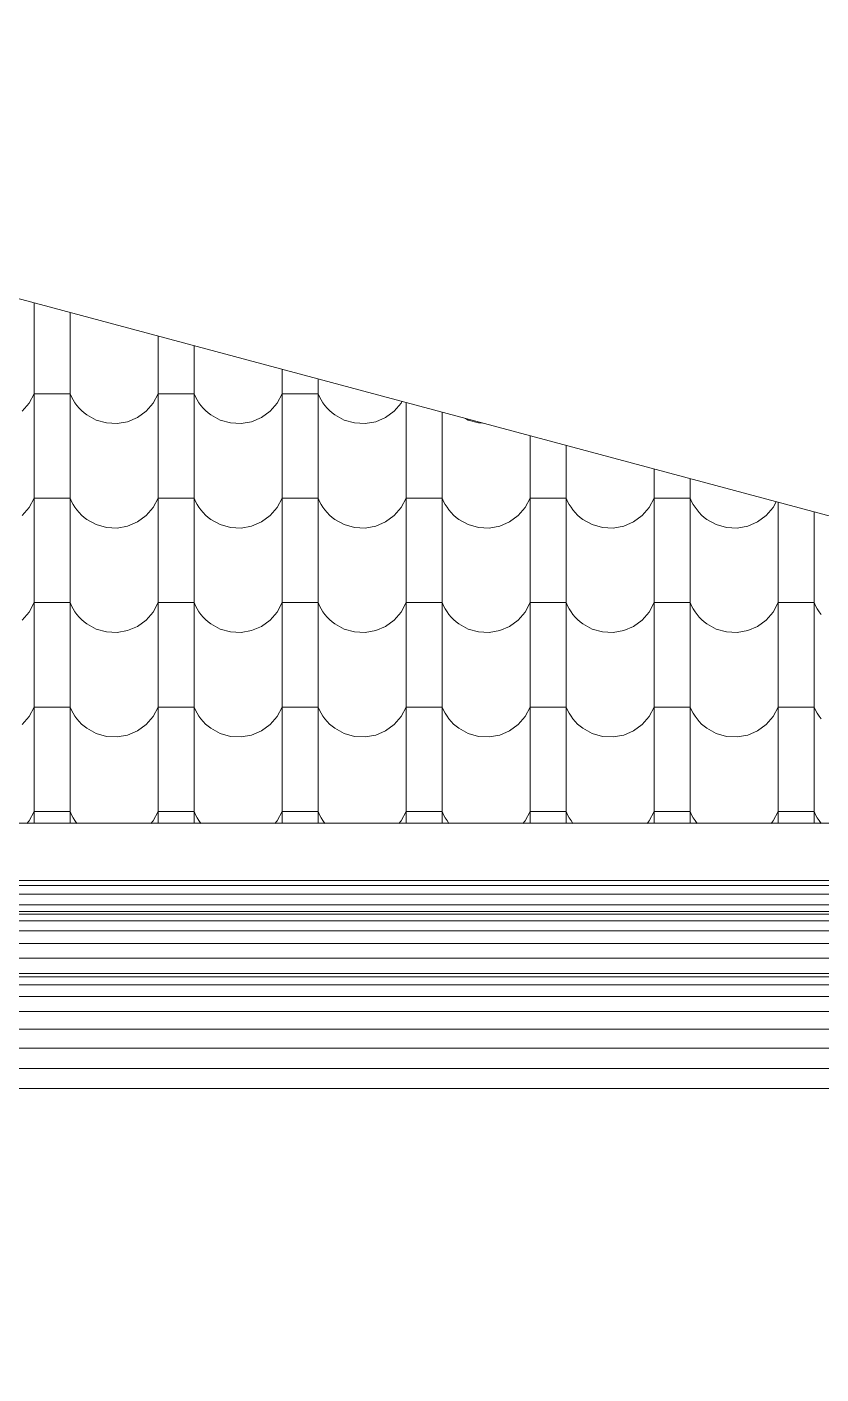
# Model space of a CAD drawing. Header units: millimetres. Extents: x 3554773 to 3850347, y -1853213 to -1653133.
# Drawn here: x 3624697 to 3628970, y -1696545 to -1689296 of the extents above; entities that cross this region are included whole.
import ezdxf

# ---------------------------------------------------------------- set-up
doc = ezdxf.new("R2010")
doc.units = ezdxf.units.MM
doc.header["$MEASUREMENT"] = 0
doc.set_wipeout_variables(frame=1)
doc.linetypes.add('Wipeout_Contour', pattern=[1000, 0, -1000])
doc.layers.add('Shell - Roof', color=7, linetype='Continuous')
doc.layers.add('Structural - Bearing', color=7, linetype='Continuous')
for name, color, linetype, lineweight, true_color in [('Shell - Roof_Pen_No__72', 7, 'Continuous', 20, 0xbf8080), ('Shell - Roof_Pen_No__92', 7, 'Continuous', 13, 0xbf8080), ('Structural - Bearing_Pen_No__87', 7, 'Continuous', 20, 0x6a6a6a)]:
    doc.layers.add(name, color=color, linetype=linetype, lineweight=lineweight, true_color=true_color)

# ---------------------------------------------------------------- blocks, each defined once
blk = doc.blocks.new('*X21', base_point=(2062354.7, -947561.6))
at = {"layer": 'Shell - Roof_Pen_No__72', "linetype": 'Continuous'}
for p, q in [((3684115.7, -1724922.5), (3684115.7, -1724988.6)), ((3684163.7, -1724935.3), (3684163.7, -1724988.6)), ((3684280.7, -1724966.7), (3684280.7, -1724988.6)), ((3684328.7, -1724979.5), (3684328.7, -1724988.6)), ((3684115.7, -1724989.1), (3684115.7, -1725127.6)), ((3684163.7, -1724989.1), (3684163.7, -1725127.6)), ((3684280.7, -1724989.1), (3684280.7, -1725127.6)), ((3684328.7, -1724989.1), (3684328.7, -1725127.6)), ((3684445.7, -1725010.9), (3684445.7, -1725127.6)), ((3684493.7, -1725023.7), (3684493.7, -1725127.6)), ((3684099.7, -1725066.4), (3684109, -1725055.7)), ((3684109, -1725055.7), (3684115.7, -1725043.2)), ((3684139.7, -1725043.2), (3684115.7, -1725043.2)), ((3684163.7, -1725043.2), (3684139.7, -1725043.2)), ((3684163.7, -1725043.2), (3684165.5, -1725047.4)), ((3684165.5, -1725047.4), (3684167.7, -1725051.4)), ((3684167.7, -1725051.4), (3684170.1, -1725055.3)), ((3684170.1, -1725055.3), (3684172.7, -1725058.9)), ((3684264.7, -1725066.4), (3684274, -1725055.7)), ((3684274, -1725055.7), (3684280.7, -1725043.2)), ((3684304.7, -1725043.2), (3684280.7, -1725043.2)), ((3684328.7, -1725043.2), (3684304.7, -1725043.2)), ((3684328.7, -1725043.2), (3684330.5, -1725047.4)), ((3684330.5, -1725047.4), (3684332.7, -1725051.4)), ((3684332.7, -1725051.4), (3684335.1, -1725055.3)), ((3684335.1, -1725055.3), (3684337.7, -1725058.9)), ((3684429.7, -1725066.4), (3684439, -1725055.7)), ((3684439, -1725055.7), (3684445.7, -1725043.2)), ((3684469.7, -1725043.2), (3684445.7, -1725043.2)), ((3684493.7, -1725043.2), (3684469.7, -1725043.2)), ((3684493.7, -1725043.2), (3684495.5, -1725047.4)), ((3684495.5, -1725047.4), (3684497.7, -1725051.4)), ((3684497.7, -1725051.4), (3684500.1, -1725055.3)), ((3684500.1, -1725055.3), (3684502.7, -1725058.9)), ((3684594.7, -1725066.4), (3684604, -1725055.7)), ((3684604, -1725055.7), (3684605.1, -1725053.6)), ((3684610.7, -1725055.1), (3684610.7, -1725127.6)), ((3684172.7, -1725058.9), (3684175.7, -1725062.4)), ((3684175.7, -1725062.4), (3684178.9, -1725065.7)), ((3684178.9, -1725065.7), (3684182.3, -1725068.7)), ((3684182.3, -1725068.7), (3684185.9, -1725071.4)), ((3684185.9, -1725071.4), (3684198.3, -1725078.3)), ((3684240.2, -1725080.4), (3684253.2, -1725074.8)), ((3684253.2, -1725074.8), (3684264.7, -1725066.4)), ((3684337.7, -1725058.9), (3684340.7, -1725062.4)), ((3684340.7, -1725062.4), (3684343.9, -1725065.7)), ((3684343.9, -1725065.7), (3684347.3, -1725068.7)), ((3684347.3, -1725068.7), (3684350.9, -1725071.4)), ((3684350.9, -1725071.4), (3684363.3, -1725078.3)), ((3684405.2, -1725080.4), (3684418.2, -1725074.8)), ((3684418.2, -1725074.8), (3684429.7, -1725066.4)), ((3684502.7, -1725058.9), (3684505.7, -1725062.4)), ((3684505.7, -1725062.4), (3684508.9, -1725065.7)), ((3684508.9, -1725065.7), (3684512.3, -1725068.7)), ((3684512.3, -1725068.7), (3684515.9, -1725071.4)), ((3684515.9, -1725071.4), (3684528.3, -1725078.3)), ((3684570.2, -1725080.4), (3684583.2, -1725074.8)), ((3684583.2, -1725074.8), (3684594.7, -1725066.4)), ((3684658.7, -1725068), (3684658.7, -1725127.6)), ((3684198.3, -1725078.3), (3684212, -1725082.1)), ((3684212, -1725082.1), (3684226.2, -1725082.9)), ((3684226.2, -1725082.9), (3684240.2, -1725080.4)), ((3684363.3, -1725078.3), (3684377, -1725082.1)), ((3684377, -1725082.1), (3684391.2, -1725082.9)), ((3684391.2, -1725082.9), (3684405.2, -1725080.4)), ((3684528.3, -1725078.3), (3684542, -1725082.1)), ((3684542, -1725082.1), (3684556.2, -1725082.9)), ((3684556.2, -1725082.9), (3684570.2, -1725080.4)), ((3684689.6, -1725076.2), (3684693.3, -1725078.3)), ((3684693.3, -1725078.3), (3684707, -1725082.1)), ((3684707, -1725082.1), (3684712.7, -1725082.4)), ((3684775.7, -1725099.3), (3684775.7, -1725127.6)), ((3684115.7, -1725128.1), (3684115.7, -1725266.6)), ((3684163.7, -1725128.1), (3684163.7, -1725266.6)), ((3684280.7, -1725128.1), (3684280.7, -1725266.6)), ((3684328.7, -1725128.1), (3684328.7, -1725266.6)), ((3684445.7, -1725128.1), (3684445.7, -1725266.6)), ((3684493.7, -1725128.1), (3684493.7, -1725266.6)), ((3684610.7, -1725128.1), (3684610.7, -1725266.6)), ((3684658.7, -1725128.1), (3684658.7, -1725266.6)), ((3684775.7, -1725128.1), (3684775.7, -1725266.6)), ((3684823.7, -1725112.2), (3684823.7, -1725127.6)), ((3684823.7, -1725128.1), (3684823.7, -1725266.6)), ((3684940.7, -1725143.5), (3684940.7, -1725266.6)), ((3684988.7, -1725156.4), (3684988.7, -1725266.6)), ((3684109, -1725194.7), (3684115.7, -1725182.2)), ((3684139.7, -1725182.2), (3684115.7, -1725182.2)), ((3684163.7, -1725182.2), (3684139.7, -1725182.2)), ((3684163.7, -1725182.2), (3684165.5, -1725186.4)), ((3684274, -1725194.7), (3684280.7, -1725182.2)), ((3684304.7, -1725182.2), (3684280.7, -1725182.2)), ((3684328.7, -1725182.2), (3684304.7, -1725182.2)), ((3684328.7, -1725182.2), (3684330.5, -1725186.4)), ((3684439, -1725194.7), (3684445.7, -1725182.2)), ((3684469.7, -1725182.2), (3684445.7, -1725182.2)), ((3684493.7, -1725182.2), (3684469.7, -1725182.2)), ((3684493.7, -1725182.2), (3684495.5, -1725186.4)), ((3684604, -1725194.7), (3684610.7, -1725182.2)), ((3684634.7, -1725182.2), (3684610.7, -1725182.2)), ((3684658.7, -1725182.2), (3684634.7, -1725182.2)), ((3684658.7, -1725182.2), (3684660.5, -1725186.4)), ((3684769, -1725194.7), (3684775.7, -1725182.2)), ((3684799.7, -1725182.2), (3684775.7, -1725182.2)), ((3684823.7, -1725182.2), (3684799.7, -1725182.2)), ((3684823.7, -1725182.2), (3684825.5, -1725186.4)), ((3684934, -1725194.7), (3684940.7, -1725182.2)), ((3684964.7, -1725182.2), (3684940.7, -1725182.2)), ((3684988.7, -1725182.2), (3684964.7, -1725182.2)), ((3684988.7, -1725182.2), (3684990.5, -1725186.4)), ((3684099.7, -1725205.4), (3684109, -1725194.7)), ((3684165.5, -1725186.4), (3684167.7, -1725190.4)), ((3684167.7, -1725190.4), (3684170.1, -1725194.3)), ((3684170.1, -1725194.3), (3684172.7, -1725197.9)), ((3684172.7, -1725197.9), (3684175.7, -1725201.4)), ((3684264.7, -1725205.4), (3684274, -1725194.7)), ((3684330.5, -1725186.4), (3684332.7, -1725190.4)), ((3684332.7, -1725190.4), (3684335.1, -1725194.3)), ((3684335.1, -1725194.3), (3684337.7, -1725197.9)), ((3684337.7, -1725197.9), (3684340.7, -1725201.4)), ((3684429.7, -1725205.4), (3684439, -1725194.7)), ((3684495.5, -1725186.4), (3684497.7, -1725190.4)), ((3684497.7, -1725190.4), (3684500.1, -1725194.3)), ((3684500.1, -1725194.3), (3684502.7, -1725197.9)), ((3684502.7, -1725197.9), (3684505.7, -1725201.4)), ((3684594.7, -1725205.4), (3684604, -1725194.7)), ((3684660.5, -1725186.4), (3684662.7, -1725190.4)), ((3684662.7, -1725190.4), (3684665.1, -1725194.3)), ((3684665.1, -1725194.3), (3684667.7, -1725197.9)), ((3684667.7, -1725197.9), (3684670.7, -1725201.4)), ((3684759.7, -1725205.4), (3684769, -1725194.7)), ((3684825.5, -1725186.4), (3684827.7, -1725190.4)), ((3684827.7, -1725190.4), (3684830.1, -1725194.3)), ((3684830.1, -1725194.3), (3684832.7, -1725197.9)), ((3684832.7, -1725197.9), (3684835.7, -1725201.4)), ((3684924.7, -1725205.4), (3684934, -1725194.7)), ((3684990.5, -1725186.4), (3684992.7, -1725190.4)), ((3684992.7, -1725190.4), (3684995.1, -1725194.3)), ((3684995.1, -1725194.3), (3684997.7, -1725197.9)), ((3684997.7, -1725197.9), (3685000.7, -1725201.4)), ((3685089.7, -1725205.4), (3685099, -1725194.7)), ((3685099, -1725194.7), (3685103.1, -1725187)), ((3685105.7, -1725187.7), (3685105.7, -1725266.6)), ((3685153.7, -1725200.6), (3685153.7, -1725266.6)), ((3684175.7, -1725201.4), (3684178.9, -1725204.7)), ((3684178.9, -1725204.7), (3684182.3, -1725207.7)), ((3684182.3, -1725207.7), (3684185.9, -1725210.4)), ((3684185.9, -1725210.4), (3684198.3, -1725217.3)), ((3684198.3, -1725217.3), (3684212, -1725221.1)), ((3684240.2, -1725219.4), (3684253.2, -1725213.8)), ((3684253.2, -1725213.8), (3684264.7, -1725205.4)), ((3684340.7, -1725201.4), (3684343.9, -1725204.7)), ((3684343.9, -1725204.7), (3684347.3, -1725207.7)), ((3684347.3, -1725207.7), (3684350.9, -1725210.4)), ((3684350.9, -1725210.4), (3684363.3, -1725217.3)), ((3684363.3, -1725217.3), (3684377, -1725221.1)), ((3684405.2, -1725219.4), (3684418.2, -1725213.8)), ((3684418.2, -1725213.8), (3684429.7, -1725205.4)), ((3684505.7, -1725201.4), (3684508.9, -1725204.7)), ((3684508.9, -1725204.7), (3684512.3, -1725207.7)), ((3684512.3, -1725207.7), (3684515.9, -1725210.4)), ((3684515.9, -1725210.4), (3684528.3, -1725217.3)), ((3684528.3, -1725217.3), (3684542, -1725221.1)), ((3684570.2, -1725219.4), (3684583.2, -1725213.8)), ((3684583.2, -1725213.8), (3684594.7, -1725205.4)), ((3684670.7, -1725201.4), (3684673.9, -1725204.7)), ((3684673.9, -1725204.7), (3684677.3, -1725207.7)), ((3684677.3, -1725207.7), (3684680.9, -1725210.4)), ((3684680.9, -1725210.4), (3684693.3, -1725217.3)), ((3684693.3, -1725217.3), (3684707, -1725221.1)), ((3684735.2, -1725219.4), (3684748.2, -1725213.8)), ((3684748.2, -1725213.8), (3684759.7, -1725205.4)), ((3684835.7, -1725201.4), (3684838.9, -1725204.7)), ((3684838.9, -1725204.7), (3684842.3, -1725207.7)), ((3684842.3, -1725207.7), (3684845.9, -1725210.4)), ((3684845.9, -1725210.4), (3684858.3, -1725217.3)), ((3684858.3, -1725217.3), (3684872, -1725221.1)), ((3684900.2, -1725219.4), (3684913.2, -1725213.8)), ((3684913.2, -1725213.8), (3684924.7, -1725205.4)), ((3685000.7, -1725201.4), (3685003.9, -1725204.7)), ((3685003.9, -1725204.7), (3685007.3, -1725207.7)), ((3685007.3, -1725207.7), (3685010.9, -1725210.4)), ((3685010.9, -1725210.4), (3685023.3, -1725217.3)), ((3685023.3, -1725217.3), (3685037, -1725221.1)), ((3685065.2, -1725219.4), (3685078.2, -1725213.8)), ((3685078.2, -1725213.8), (3685089.7, -1725205.4)), ((3684212, -1725221.1), (3684226.2, -1725221.9)), ((3684226.2, -1725221.9), (3684240.2, -1725219.4)), ((3684377, -1725221.1), (3684391.2, -1725221.9)), ((3684391.2, -1725221.9), (3684405.2, -1725219.4)), ((3684542, -1725221.1), (3684556.2, -1725221.9)), ((3684556.2, -1725221.9), (3684570.2, -1725219.4)), ((3684707, -1725221.1), (3684721.2, -1725221.9)), ((3684721.2, -1725221.9), (3684735.2, -1725219.4)), ((3684872, -1725221.1), (3684886.2, -1725221.9)), ((3684886.2, -1725221.9), (3684900.2, -1725219.4)), ((3685037, -1725221.1), (3685051.2, -1725221.9)), ((3685051.2, -1725221.9), (3685065.2, -1725219.4)), ((3684115.7, -1725267.1), (3684115.7, -1725405.6)), ((3684163.7, -1725267.1), (3684163.7, -1725405.6)), ((3684280.7, -1725267.1), (3684280.7, -1725405.6)), ((3684328.7, -1725267.1), (3684328.7, -1725405.6)), ((3684445.7, -1725267.1), (3684445.7, -1725405.6)), ((3684493.7, -1725267.1), (3684493.7, -1725405.6)), ((3684610.7, -1725267.1), (3684610.7, -1725405.6)), ((3684658.7, -1725267.1), (3684658.7, -1725405.6)), ((3684775.7, -1725267.1), (3684775.7, -1725405.6)), ((3684823.7, -1725267.1), (3684823.7, -1725405.6)), ((3684940.7, -1725267.1), (3684940.7, -1725405.6)), ((3684988.7, -1725267.1), (3684988.7, -1725405.6)), ((3685105.7, -1725267.1), (3685105.7, -1725405.6)), ((3685153.7, -1725267.1), (3685153.7, -1725405.6)), ((3684109, -1725333.7), (3684115.7, -1725321.2)), ((3684139.7, -1725321.2), (3684115.7, -1725321.2)), ((3684163.7, -1725321.2), (3684139.7, -1725321.2)), ((3684163.7, -1725321.2), (3684165.5, -1725325.4)), ((3684165.5, -1725325.4), (3684167.7, -1725329.4)), ((3684274, -1725333.7), (3684280.7, -1725321.2)), ((3684304.7, -1725321.2), (3684280.7, -1725321.2)), ((3684328.7, -1725321.2), (3684304.7, -1725321.2)), ((3684328.7, -1725321.2), (3684330.5, -1725325.4)), ((3684330.5, -1725325.4), (3684332.7, -1725329.4)), ((3684439, -1725333.7), (3684445.7, -1725321.2)), ((3684469.7, -1725321.2), (3684445.7, -1725321.2)), ((3684493.7, -1725321.2), (3684469.7, -1725321.2)), ((3684493.7, -1725321.2), (3684495.5, -1725325.4)), ((3684495.5, -1725325.4), (3684497.7, -1725329.4)), ((3684604, -1725333.7), (3684610.7, -1725321.2)), ((3684634.7, -1725321.2), (3684610.7, -1725321.2)), ((3684658.7, -1725321.2), (3684634.7, -1725321.2)), ((3684658.7, -1725321.2), (3684660.5, -1725325.4)), ((3684660.5, -1725325.4), (3684662.7, -1725329.4)), ((3684769, -1725333.7), (3684775.7, -1725321.2)), ((3684799.7, -1725321.2), (3684775.7, -1725321.2)), ((3684823.7, -1725321.2), (3684799.7, -1725321.2)), ((3684823.7, -1725321.2), (3684825.5, -1725325.4)), ((3684825.5, -1725325.4), (3684827.7, -1725329.4)), ((3684934, -1725333.7), (3684940.7, -1725321.2)), ((3684964.7, -1725321.2), (3684940.7, -1725321.2)), ((3684988.7, -1725321.2), (3684964.7, -1725321.2)), ((3684988.7, -1725321.2), (3684990.5, -1725325.4)), ((3684990.5, -1725325.4), (3684992.7, -1725329.4)), ((3685099, -1725333.7), (3685105.7, -1725321.2)), ((3685129.7, -1725321.2), (3685105.7, -1725321.2)), ((3685153.7, -1725321.2), (3685129.7, -1725321.2)), ((3685153.7, -1725321.2), (3685155.5, -1725325.4)), ((3685155.5, -1725325.4), (3685157.7, -1725329.4)), ((3684099.7, -1725344.4), (3684109, -1725333.7)), ((3684167.7, -1725329.4), (3684170.1, -1725333.3)), ((3684170.1, -1725333.3), (3684172.7, -1725336.9)), ((3684172.7, -1725336.9), (3684175.7, -1725340.4)), ((3684175.7, -1725340.4), (3684178.9, -1725343.7)), ((3684178.9, -1725343.7), (3684182.3, -1725346.7)), ((3684264.7, -1725344.4), (3684274, -1725333.7)), ((3684332.7, -1725329.4), (3684335.1, -1725333.3)), ((3684335.1, -1725333.3), (3684337.7, -1725336.9)), ((3684337.7, -1725336.9), (3684340.7, -1725340.4)), ((3684340.7, -1725340.4), (3684343.9, -1725343.7)), ((3684343.9, -1725343.7), (3684347.3, -1725346.7)), ((3684429.7, -1725344.4), (3684439, -1725333.7)), ((3684497.7, -1725329.4), (3684500.1, -1725333.3)), ((3684500.1, -1725333.3), (3684502.7, -1725336.9)), ((3684502.7, -1725336.9), (3684505.7, -1725340.4)), ((3684505.7, -1725340.4), (3684508.9, -1725343.7)), ((3684508.9, -1725343.7), (3684512.3, -1725346.7)), ((3684594.7, -1725344.4), (3684604, -1725333.7)), ((3684662.7, -1725329.4), (3684665.1, -1725333.3)), ((3684665.1, -1725333.3), (3684667.7, -1725336.9)), ((3684667.7, -1725336.9), (3684670.7, -1725340.4)), ((3684670.7, -1725340.4), (3684673.9, -1725343.7)), ((3684673.9, -1725343.7), (3684677.3, -1725346.7)), ((3684759.7, -1725344.4), (3684769, -1725333.7)), ((3684827.7, -1725329.4), (3684830.1, -1725333.3)), ((3684830.1, -1725333.3), (3684832.7, -1725336.9)), ((3684832.7, -1725336.9), (3684835.7, -1725340.4)), ((3684835.7, -1725340.4), (3684838.9, -1725343.7)), ((3684838.9, -1725343.7), (3684842.3, -1725346.7)), ((3684924.7, -1725344.4), (3684934, -1725333.7)), ((3684992.7, -1725329.4), (3684995.1, -1725333.3)), ((3684995.1, -1725333.3), (3684997.7, -1725336.9)), ((3684997.7, -1725336.9), (3685000.7, -1725340.4)), ((3685000.7, -1725340.4), (3685003.9, -1725343.7)), ((3685003.9, -1725343.7), (3685007.3, -1725346.7)), ((3685089.7, -1725344.4), (3685099, -1725333.7)), ((3685157.7, -1725329.4), (3685160.1, -1725333.3)), ((3685160.1, -1725333.3), (3685162.7, -1725336.9)), ((3684182.3, -1725346.7), (3684185.9, -1725349.4)), ((3684185.9, -1725349.4), (3684198.3, -1725356.3)), ((3684198.3, -1725356.3), (3684212, -1725360.1)), ((3684212, -1725360.1), (3684226.2, -1725360.9)), ((3684226.2, -1725360.9), (3684240.2, -1725358.4)), ((3684240.2, -1725358.4), (3684253.2, -1725352.8)), ((3684253.2, -1725352.8), (3684264.7, -1725344.4)), ((3684347.3, -1725346.7), (3684350.9, -1725349.4)), ((3684350.9, -1725349.4), (3684363.3, -1725356.3)), ((3684363.3, -1725356.3), (3684377, -1725360.1)), ((3684377, -1725360.1), (3684391.2, -1725360.9)), ((3684391.2, -1725360.9), (3684405.2, -1725358.4)), ((3684405.2, -1725358.4), (3684418.2, -1725352.8)), ((3684418.2, -1725352.8), (3684429.7, -1725344.4)), ((3684512.3, -1725346.7), (3684515.9, -1725349.4)), ((3684515.9, -1725349.4), (3684528.3, -1725356.3)), ((3684528.3, -1725356.3), (3684542, -1725360.1)), ((3684542, -1725360.1), (3684556.2, -1725360.9)), ((3684556.2, -1725360.9), (3684570.2, -1725358.4)), ((3684570.2, -1725358.4), (3684583.2, -1725352.8)), ((3684583.2, -1725352.8), (3684594.7, -1725344.4)), ((3684677.3, -1725346.7), (3684680.9, -1725349.4)), ((3684680.9, -1725349.4), (3684693.3, -1725356.3)), ((3684693.3, -1725356.3), (3684707, -1725360.1)), ((3684707, -1725360.1), (3684721.2, -1725360.9)), ((3684721.2, -1725360.9), (3684735.2, -1725358.4)), ((3684735.2, -1725358.4), (3684748.2, -1725352.8)), ((3684748.2, -1725352.8), (3684759.7, -1725344.4)), ((3684842.3, -1725346.7), (3684845.9, -1725349.4)), ((3684845.9, -1725349.4), (3684858.3, -1725356.3)), ((3684858.3, -1725356.3), (3684872, -1725360.1)), ((3684872, -1725360.1), (3684886.2, -1725360.9)), ((3684886.2, -1725360.9), (3684900.2, -1725358.4)), ((3684900.2, -1725358.4), (3684913.2, -1725352.8)), ((3684913.2, -1725352.8), (3684924.7, -1725344.4)), ((3685007.3, -1725346.7), (3685010.9, -1725349.4)), ((3685010.9, -1725349.4), (3685023.3, -1725356.3)), ((3685023.3, -1725356.3), (3685037, -1725360.1)), ((3685037, -1725360.1), (3685051.2, -1725360.9)), ((3685051.2, -1725360.9), (3685065.2, -1725358.4)), ((3685065.2, -1725358.4), (3685078.2, -1725352.8)), ((3685078.2, -1725352.8), (3685089.7, -1725344.4)), ((3684115.7, -1725406.1), (3684115.7, -1725544.6)), ((3684163.7, -1725406.1), (3684163.7, -1725544.6)), ((3684280.7, -1725406.1), (3684280.7, -1725544.6)), ((3684328.7, -1725406.1), (3684328.7, -1725544.6)), ((3684445.7, -1725406.1), (3684445.7, -1725544.6)), ((3684493.7, -1725406.1), (3684493.7, -1725544.6)), ((3684610.7, -1725406.1), (3684610.7, -1725544.6)), ((3684658.7, -1725406.1), (3684658.7, -1725544.6)), ((3684775.7, -1725406.1), (3684775.7, -1725544.6)), ((3684823.7, -1725406.1), (3684823.7, -1725544.6)), ((3684940.7, -1725406.1), (3684940.7, -1725544.6)), ((3684988.7, -1725406.1), (3684988.7, -1725544.6)), ((3685105.7, -1725406.1), (3685105.7, -1725544.6)), ((3685153.7, -1725406.1), (3685153.7, -1725544.6)), ((3684109, -1725472.7), (3684115.7, -1725460.2)), ((3684139.7, -1725460.2), (3684115.7, -1725460.2)), ((3684163.7, -1725460.2), (3684139.7, -1725460.2)), ((3684163.7, -1725460.2), (3684165.5, -1725464.4)), ((3684165.5, -1725464.4), (3684167.7, -1725468.4)), ((3684167.7, -1725468.4), (3684170.1, -1725472.3)), ((3684274, -1725472.7), (3684280.7, -1725460.2)), ((3684304.7, -1725460.2), (3684280.7, -1725460.2)), ((3684328.7, -1725460.2), (3684304.7, -1725460.2)), ((3684328.7, -1725460.2), (3684330.5, -1725464.4)), ((3684330.5, -1725464.4), (3684332.7, -1725468.4)), ((3684332.7, -1725468.4), (3684335.1, -1725472.3)), ((3684439, -1725472.7), (3684445.7, -1725460.2)), ((3684469.7, -1725460.2), (3684445.7, -1725460.2)), ((3684493.7, -1725460.2), (3684469.7, -1725460.2)), ((3684493.7, -1725460.2), (3684495.5, -1725464.4)), ((3684495.5, -1725464.4), (3684497.7, -1725468.4)), ((3684497.7, -1725468.4), (3684500.1, -1725472.3)), ((3684604, -1725472.7), (3684610.7, -1725460.2)), ((3684634.7, -1725460.2), (3684610.7, -1725460.2)), ((3684658.7, -1725460.2), (3684634.7, -1725460.2)), ((3684658.7, -1725460.2), (3684660.5, -1725464.4)), ((3684660.5, -1725464.4), (3684662.7, -1725468.4)), ((3684662.7, -1725468.4), (3684665.1, -1725472.3)), ((3684769, -1725472.7), (3684775.7, -1725460.2)), ((3684799.7, -1725460.2), (3684775.7, -1725460.2)), ((3684823.7, -1725460.2), (3684799.7, -1725460.2)), ((3684823.7, -1725460.2), (3684825.5, -1725464.4)), ((3684825.5, -1725464.4), (3684827.7, -1725468.4)), ((3684827.7, -1725468.4), (3684830.1, -1725472.3)), ((3684934, -1725472.7), (3684940.7, -1725460.2)), ((3684964.7, -1725460.2), (3684940.7, -1725460.2)), ((3684988.7, -1725460.2), (3684964.7, -1725460.2)), ((3684988.7, -1725460.2), (3684990.5, -1725464.4)), ((3684990.5, -1725464.4), (3684992.7, -1725468.4)), ((3684992.7, -1725468.4), (3684995.1, -1725472.3)), ((3685099, -1725472.7), (3685105.7, -1725460.2)), ((3685129.7, -1725460.2), (3685105.7, -1725460.2)), ((3685153.7, -1725460.2), (3685129.7, -1725460.2)), ((3685153.7, -1725460.2), (3685155.5, -1725464.4)), ((3685155.5, -1725464.4), (3685157.7, -1725468.4)), ((3685157.7, -1725468.4), (3685160.1, -1725472.3)), ((3684099.7, -1725483.4), (3684109, -1725472.7)), ((3684170.1, -1725472.3), (3684172.7, -1725475.9)), ((3684172.7, -1725475.9), (3684175.7, -1725479.4)), ((3684175.7, -1725479.4), (3684178.9, -1725482.7)), ((3684178.9, -1725482.7), (3684182.3, -1725485.7)), ((3684182.3, -1725485.7), (3684185.9, -1725488.4)), ((3684253.2, -1725491.8), (3684264.7, -1725483.4)), ((3684264.7, -1725483.4), (3684274, -1725472.7)), ((3684335.1, -1725472.3), (3684337.7, -1725475.9)), ((3684337.7, -1725475.9), (3684340.7, -1725479.4)), ((3684340.7, -1725479.4), (3684343.9, -1725482.7)), ((3684343.9, -1725482.7), (3684347.3, -1725485.7)), ((3684347.3, -1725485.7), (3684350.9, -1725488.4)), ((3684418.2, -1725491.8), (3684429.7, -1725483.4)), ((3684429.7, -1725483.4), (3684439, -1725472.7)), ((3684500.1, -1725472.3), (3684502.7, -1725475.9)), ((3684502.7, -1725475.9), (3684505.7, -1725479.4)), ((3684505.7, -1725479.4), (3684508.9, -1725482.7)), ((3684508.9, -1725482.7), (3684512.3, -1725485.7)), ((3684512.3, -1725485.7), (3684515.9, -1725488.4)), ((3684583.2, -1725491.8), (3684594.7, -1725483.4)), ((3684594.7, -1725483.4), (3684604, -1725472.7)), ((3684665.1, -1725472.3), (3684667.7, -1725475.9)), ((3684667.7, -1725475.9), (3684670.7, -1725479.4)), ((3684670.7, -1725479.4), (3684673.9, -1725482.7)), ((3684673.9, -1725482.7), (3684677.3, -1725485.7)), ((3684677.3, -1725485.7), (3684680.9, -1725488.4)), ((3684748.2, -1725491.8), (3684759.7, -1725483.4)), ((3684759.7, -1725483.4), (3684769, -1725472.7)), ((3684830.1, -1725472.3), (3684832.7, -1725475.9)), ((3684832.7, -1725475.9), (3684835.7, -1725479.4)), ((3684835.7, -1725479.4), (3684838.9, -1725482.7)), ((3684838.9, -1725482.7), (3684842.3, -1725485.7)), ((3684842.3, -1725485.7), (3684845.9, -1725488.4)), ((3684913.2, -1725491.8), (3684924.7, -1725483.4)), ((3684924.7, -1725483.4), (3684934, -1725472.7)), ((3684995.1, -1725472.3), (3684997.7, -1725475.9)), ((3684997.7, -1725475.9), (3685000.7, -1725479.4)), ((3685000.7, -1725479.4), (3685003.9, -1725482.7)), ((3685003.9, -1725482.7), (3685007.3, -1725485.7)), ((3685007.3, -1725485.7), (3685010.9, -1725488.4)), ((3685078.2, -1725491.8), (3685089.7, -1725483.4)), ((3685089.7, -1725483.4), (3685099, -1725472.7)), ((3685160.1, -1725472.3), (3685162.7, -1725475.9)), ((3684185.9, -1725488.4), (3684198.3, -1725495.3)), ((3684198.3, -1725495.3), (3684212, -1725499.1)), ((3684212, -1725499.1), (3684226.2, -1725499.9)), ((3684226.2, -1725499.9), (3684240.2, -1725497.4)), ((3684240.2, -1725497.4), (3684253.2, -1725491.8)), ((3684350.9, -1725488.4), (3684363.3, -1725495.3)), ((3684363.3, -1725495.3), (3684377, -1725499.1)), ((3684377, -1725499.1), (3684391.2, -1725499.9)), ((3684391.2, -1725499.9), (3684405.2, -1725497.4)), ((3684405.2, -1725497.4), (3684418.2, -1725491.8)), ((3684515.9, -1725488.4), (3684528.3, -1725495.3)), ((3684528.3, -1725495.3), (3684542, -1725499.1)), ((3684542, -1725499.1), (3684556.2, -1725499.9)), ((3684556.2, -1725499.9), (3684570.2, -1725497.4)), ((3684570.2, -1725497.4), (3684583.2, -1725491.8)), ((3684680.9, -1725488.4), (3684693.3, -1725495.3)), ((3684693.3, -1725495.3), (3684707, -1725499.1)), ((3684707, -1725499.1), (3684721.2, -1725499.9)), ((3684721.2, -1725499.9), (3684735.2, -1725497.4)), ((3684735.2, -1725497.4), (3684748.2, -1725491.8)), ((3684845.9, -1725488.4), (3684858.3, -1725495.3)), ((3684858.3, -1725495.3), (3684872, -1725499.1)), ((3684872, -1725499.1), (3684886.2, -1725499.9)), ((3684886.2, -1725499.9), (3684900.2, -1725497.4)), ((3684900.2, -1725497.4), (3684913.2, -1725491.8)), ((3685010.9, -1725488.4), (3685023.3, -1725495.3)), ((3685023.3, -1725495.3), (3685037, -1725499.1)), ((3685037, -1725499.1), (3685051.2, -1725499.9)), ((3685051.2, -1725499.9), (3685065.2, -1725497.4)), ((3685065.2, -1725497.4), (3685078.2, -1725491.8)), ((3684115.7, -1725545.1), (3684115.7, -1725614.9)), ((3684163.7, -1725545.1), (3684163.7, -1725614.9)), ((3684280.7, -1725545.1), (3684280.7, -1725614.9)), ((3684328.7, -1725545.1), (3684328.7, -1725614.9)), ((3684445.7, -1725545.1), (3684445.7, -1725614.9)), ((3684493.7, -1725545.1), (3684493.7, -1725614.9)), ((3684610.7, -1725545.1), (3684610.7, -1725614.9)), ((3684658.7, -1725545.1), (3684658.7, -1725614.9)), ((3684775.7, -1725545.1), (3684775.7, -1725614.9)), ((3684823.7, -1725545.1), (3684823.7, -1725614.9)), ((3684940.7, -1725545.1), (3684940.7, -1725614.9)), ((3684988.7, -1725545.1), (3684988.7, -1725614.9)), ((3685105.7, -1725545.1), (3685105.7, -1725614.9)), ((3685153.7, -1725545.1), (3685153.7, -1725614.9)), ((3684106.2, -1725614.9), (3684109, -1725611.7)), ((3684109, -1725611.7), (3684115.7, -1725599.2)), ((3684139.7, -1725599.2), (3684115.7, -1725599.2)), ((3684163.7, -1725599.2), (3684139.7, -1725599.2)), ((3684163.7, -1725599.2), (3684165.5, -1725603.4)), ((3684165.5, -1725603.4), (3684167.7, -1725607.4)), ((3684167.7, -1725607.4), (3684170.1, -1725611.3)), ((3684170.1, -1725611.3), (3684172.7, -1725614.9)), ((3684271.2, -1725614.9), (3684274, -1725611.7)), ((3684274, -1725611.7), (3684280.7, -1725599.2)), ((3684304.7, -1725599.2), (3684280.7, -1725599.2)), ((3684328.7, -1725599.2), (3684304.7, -1725599.2)), ((3684328.7, -1725599.2), (3684330.5, -1725603.4)), ((3684330.5, -1725603.4), (3684332.7, -1725607.4)), ((3684332.7, -1725607.4), (3684335.1, -1725611.3)), ((3684335.1, -1725611.3), (3684337.7, -1725614.9)), ((3684436.2, -1725614.9), (3684439, -1725611.7)), ((3684439, -1725611.7), (3684445.7, -1725599.2)), ((3684469.7, -1725599.2), (3684445.7, -1725599.2)), ((3684493.7, -1725599.2), (3684469.7, -1725599.2)), ((3684493.7, -1725599.2), (3684495.5, -1725603.4)), ((3684495.5, -1725603.4), (3684497.7, -1725607.4)), ((3684497.7, -1725607.4), (3684500.1, -1725611.3)), ((3684500.1, -1725611.3), (3684502.7, -1725614.9)), ((3684601.2, -1725614.9), (3684604, -1725611.7)), ((3684604, -1725611.7), (3684610.7, -1725599.2)), ((3684634.7, -1725599.2), (3684610.7, -1725599.2)), ((3684658.7, -1725599.2), (3684634.7, -1725599.2)), ((3684658.7, -1725599.2), (3684660.5, -1725603.4)), ((3684660.5, -1725603.4), (3684662.7, -1725607.4)), ((3684662.7, -1725607.4), (3684665.1, -1725611.3)), ((3684665.1, -1725611.3), (3684667.7, -1725614.9)), ((3684766.2, -1725614.9), (3684769, -1725611.7)), ((3684769, -1725611.7), (3684775.7, -1725599.2)), ((3684799.7, -1725599.2), (3684775.7, -1725599.2)), ((3684823.7, -1725599.2), (3684799.7, -1725599.2)), ((3684823.7, -1725599.2), (3684825.5, -1725603.4)), ((3684825.5, -1725603.4), (3684827.7, -1725607.4)), ((3684827.7, -1725607.4), (3684830.1, -1725611.3)), ((3684830.1, -1725611.3), (3684832.7, -1725614.9)), ((3684931.2, -1725614.9), (3684934, -1725611.7)), ((3684934, -1725611.7), (3684940.7, -1725599.2)), ((3684964.7, -1725599.2), (3684940.7, -1725599.2)), ((3684988.7, -1725599.2), (3684964.7, -1725599.2)), ((3684988.7, -1725599.2), (3684990.5, -1725603.4)), ((3684990.5, -1725603.4), (3684992.7, -1725607.4)), ((3684992.7, -1725607.4), (3684995.1, -1725611.3)), ((3684995.1, -1725611.3), (3684997.7, -1725614.9)), ((3685096.2, -1725614.9), (3685099, -1725611.7)), ((3685099, -1725611.7), (3685105.7, -1725599.2)), ((3685129.7, -1725599.2), (3685105.7, -1725599.2)), ((3685153.7, -1725599.2), (3685129.7, -1725599.2)), ((3685153.7, -1725599.2), (3685155.5, -1725603.4)), ((3685155.5, -1725603.4), (3685157.7, -1725607.4)), ((3685157.7, -1725607.4), (3685160.1, -1725611.3)), ((3685160.1, -1725611.3), (3685162.7, -1725614.9))]:
    blk.add_line(p, q, dxfattribs=at)
blk = doc.blocks.new('Fill_11', base_point=(2062354.7, -947561.6))
at = {"color": 254, "linetype": 'Wipeout_Contour', "lineweight": 0, "ltscale": 20331142.60891676}
blk.add_wipeout([(3680688.3, -1724555.2), (3679150, -1724967.4), (3681566.6, -1725614.9), (3686699.9, -1725614.9), (3682745.1, -1724555.2)], dxfattribs=at).dxf.layer = 'Shell - Roof'
at = {"layer": 'Shell - Roof_Pen_No__72', "linetype": 'Continuous'}
blk.add_blockref('*X21', (2062354.7, -947561.6), dxfattribs=at)

msp = doc.modelspace()

# ---------------------------------------------------------------- wipeouts: each hides what was drawn before it
at = {"color": 254, "linetype": 'Wipeout_Contour', "lineweight": 0, "ltscale": 16278685.51562779}
msp.add_wipeout([(3620023, -1694792.5), (3620015, -1694900.5), (3641180.2, -1694900.5), (3641188.2, -1694792.5)], dxfattribs=at).dxf.layer = 'Structural - Bearing'
at = {"color": 254, "linetype": 'Wipeout_Contour', "lineweight": 0, "ltscale": 16275190.16328076}
msp.add_wipeout([(3618066.4, -1695008.9), (3618066.4, -1696720.4), (3634378.4, -1696720.4), (3634378.4, -1695008.9)], dxfattribs=at).dxf.layer = 'Structural - Bearing'

# ---------------------------------------------------------------- next in the draw order: wipeouts: each hides what was drawn before it
at = {"color": 254, "linetype": 'Wipeout_Contour', "lineweight": 0, "ltscale": 16274808.34226636}
msp.add_wipeout([(3618066.4, -1695008.9), (3634378.4, -1695008.9), (3634378.4, -1694900.5), (3618066.4, -1694900.5)], dxfattribs=at).dxf.layer = 'Shell - Roof'
at = {"color": 254, "linetype": 'Wipeout_Contour', "lineweight": 0, "ltscale": 16278658.63964437}
msp.add_wipeout([(3620054.2, -1694688.6), (3620023, -1694792.5), (3641188.2, -1694792.5), (3641219.4, -1694688.6)], dxfattribs=at).dxf.layer = 'Structural - Bearing'

# ---------------------------------------------------------------- next in the draw order: linework, layer by layer
at = {"layer": 'Shell - Roof_Pen_No__92', "linetype": 'Continuous'}
msp.add_line((3618066.4, -1695008.9), (3634378.4, -1695008.9), dxfattribs=at)
at = {"layer": 'Structural - Bearing_Pen_No__87', "linetype": 'Continuous'}
for p, q in [((3641188.2, -1694792.5), (3620023, -1694792.5)), ((3641180.2, -1694900.5), (3620015, -1694900.5))]:
    msp.add_line(p, q, dxfattribs=at)

# ---------------------------------------------------------------- next in the draw order: wipeouts: each hides what was drawn before it
at = {"color": 254, "linetype": 'Wipeout_Contour', "lineweight": 0, "ltscale": 16278654.84934869}
msp.add_wipeout([(3620107.6, -1694593.9), (3620054.2, -1694688.6), (3641219.4, -1694688.6), (3641272.8, -1694593.9)], dxfattribs=at).dxf.layer = 'Structural - Bearing'

# ---------------------------------------------------------------- next in the draw order: linework, layer by layer
at = {"layer": 'Structural - Bearing_Pen_No__87', "linetype": 'Continuous'}
msp.add_line((3641219.4, -1694688.6), (3620054.2, -1694688.6), dxfattribs=at)

# ---------------------------------------------------------------- next in the draw order: wipeouts: each hides what was drawn before it
at = {"color": 254, "linetype": 'Wipeout_Contour', "lineweight": 0, "ltscale": 16278674.55015202}
msp.add_wipeout([(3620180.4, -1694513), (3620107.6, -1694593.9), (3641272.8, -1694593.9), (3641345.6, -1694513)], dxfattribs=at).dxf.layer = 'Structural - Bearing'

# ---------------------------------------------------------------- next in the draw order: linework, layer by layer
at = {"layer": 'Structural - Bearing_Pen_No__87', "linetype": 'Continuous'}
msp.add_line((3641272.8, -1694593.9), (3620107.6, -1694593.9), dxfattribs=at)

# ---------------------------------------------------------------- next in the draw order: wipeouts: each hides what was drawn before it
at = {"color": 254, "linetype": 'Wipeout_Contour', "lineweight": 0, "ltscale": 16278716.70989528}
msp.add_wipeout([(3620268.9, -1694450.4), (3620180.4, -1694513), (3641345.6, -1694513), (3641434.1, -1694450.4)], dxfattribs=at).dxf.layer = 'Structural - Bearing'

# ---------------------------------------------------------------- next in the draw order: linework, layer by layer
at = {"layer": 'Structural - Bearing_Pen_No__87', "linetype": 'Continuous'}
msp.add_line((3641345.6, -1694513), (3620180.4, -1694513), dxfattribs=at)

# ---------------------------------------------------------------- next in the draw order: wipeouts: each hides what was drawn before it
at = {"color": 254, "linetype": 'Wipeout_Contour', "lineweight": 0, "ltscale": 16278779.32894837}
msp.add_wipeout([(3620369.2, -1694408.3), (3620268.9, -1694450.4), (3641434.1, -1694450.4), (3641534.4, -1694408.3)], dxfattribs=at).dxf.layer = 'Structural - Bearing'

# ---------------------------------------------------------------- next in the draw order: linework, layer by layer
at = {"layer": 'Structural - Bearing_Pen_No__87', "linetype": 'Continuous'}
msp.add_line((3641434.1, -1694450.4), (3620268.9, -1694450.4), dxfattribs=at)

# ---------------------------------------------------------------- next in the draw order: wipeouts: each hides what was drawn before it
at = {"color": 254, "linetype": 'Wipeout_Contour', "lineweight": 0, "ltscale": 16278859.25892557}
msp.add_wipeout([(3620476, -1694389.3), (3620369.2, -1694408.3), (3641534.4, -1694408.3), (3641641.2, -1694389.3)], dxfattribs=at).dxf.layer = 'Structural - Bearing'

# ---------------------------------------------------------------- next in the draw order: wipeouts: each hides what was drawn before it
at = {"color": 254, "linetype": 'Wipeout_Contour', "lineweight": 0, "ltscale": 16278886.59783523}
msp.add_wipeout([(3620477.6, -1694307.2), (3620476, -1694389.3), (3641641.2, -1694389.3), (3641642.8, -1694307.2)], dxfattribs=at).dxf.layer = 'Structural - Bearing'

# ---------------------------------------------------------------- next in the draw order: linework, layer by layer
at = {"layer": 'Structural - Bearing_Pen_No__87', "linetype": 'Continuous'}
for p, q in [((3641534.4, -1694408.3), (3620369.2, -1694408.3)), ((3641641.2, -1694389.3), (3620476, -1694389.3))]:
    msp.add_line(p, q, dxfattribs=at)

# ---------------------------------------------------------------- next in the draw order: wipeouts: each hides what was drawn before it
at = {"color": 254, "linetype": 'Wipeout_Contour', "lineweight": 0, "ltscale": 16278864.33868354}
msp.add_wipeout([(3620501.5, -1694228.7), (3620477.6, -1694307.2), (3641642.8, -1694307.2), (3641666.7, -1694228.7)], dxfattribs=at).dxf.layer = 'Structural - Bearing'

# ---------------------------------------------------------------- next in the draw order: linework, layer by layer
at = {"layer": 'Structural - Bearing_Pen_No__87', "linetype": 'Continuous'}
msp.add_line((3641642.8, -1694307.2), (3620477.6, -1694307.2), dxfattribs=at)

# ---------------------------------------------------------------- next in the draw order: wipeouts: each hides what was drawn before it
at = {"color": 254, "linetype": 'Wipeout_Contour', "lineweight": 0, "ltscale": 16278864.07817688}
msp.add_wipeout([(3620546, -1694160), (3620501.5, -1694228.7), (3641666.7, -1694228.7), (3641711.2, -1694160)], dxfattribs=at).dxf.layer = 'Structural - Bearing'

# ---------------------------------------------------------------- next in the draw order: linework, layer by layer
at = {"layer": 'Structural - Bearing_Pen_No__87', "linetype": 'Continuous'}
msp.add_line((3620501.5, -1694228.7), (3641666.7, -1694228.7), dxfattribs=at)

# ---------------------------------------------------------------- next in the draw order: wipeouts: each hides what was drawn before it
at = {"color": 254, "linetype": 'Wipeout_Contour', "lineweight": 0, "ltscale": 16278885.75155312}
msp.add_wipeout([(3620607.4, -1694105.8), (3620546, -1694160), (3641711.2, -1694160), (3641772.7, -1694105.8)], dxfattribs=at).dxf.layer = 'Structural - Bearing'

# ---------------------------------------------------------------- next in the draw order: linework, layer by layer
at = {"layer": 'Structural - Bearing_Pen_No__87', "linetype": 'Continuous'}
msp.add_line((3641711.2, -1694160), (3620546, -1694160), dxfattribs=at)

# ---------------------------------------------------------------- next in the draw order: wipeouts: each hides what was drawn before it
at = {"color": 254, "linetype": 'Wipeout_Contour', "lineweight": 0, "ltscale": 16278927.60182441}
msp.add_wipeout([(3620681.5, -1694070.2), (3620607.4, -1694105.8), (3641772.7, -1694105.8), (3641846.7, -1694070.2)], dxfattribs=at).dxf.layer = 'Structural - Bearing'

# ---------------------------------------------------------------- next in the draw order: wipeouts: each hides what was drawn before it
at = {"color": 254, "linetype": 'Wipeout_Contour', "lineweight": 0, "ltscale": 16278986.6275942}
msp.add_wipeout([(3620762.3, -1694056.4), (3620681.5, -1694070.2), (3641846.7, -1694070.2), (3641927.5, -1694056.4)], dxfattribs=at).dxf.layer = 'Structural - Bearing'

# ---------------------------------------------------------------- next in the draw order: linework, layer by layer
at = {"layer": 'Structural - Bearing_Pen_No__87', "linetype": 'Continuous'}
msp.add_line((3641772.7, -1694105.8), (3620607.4, -1694105.8), dxfattribs=at)

# ---------------------------------------------------------------- next in the draw order: wipeouts: each hides what was drawn before it
at = {"color": 254, "linetype": 'Wipeout_Contour', "lineweight": 0, "ltscale": 16279012.50682334}
msp.add_wipeout([(3620762.3, -1694056.4), (3641927.5, -1694056.4), (3641927.5, -1694020.9), (3620762.3, -1694020.9)], dxfattribs=at).dxf.layer = 'Structural - Bearing'

# ---------------------------------------------------------------- next in the draw order: linework, layer by layer
at = {"layer": 'Structural - Bearing_Pen_No__87', "linetype": 'Continuous'}
msp.add_line((3620681.5, -1694070.2), (3641846.7, -1694070.2), dxfattribs=at)

# ---------------------------------------------------------------- next in the draw order: wipeouts: each hides what was drawn before it
at = {"color": 254, "linetype": 'Wipeout_Contour', "lineweight": 0, "ltscale": 16279001.44084875}
msp.add_wipeout([(3620781.8, -1693962.2), (3620762.3, -1694020.9), (3641927.5, -1694020.9), (3641947, -1693962.2)], dxfattribs=at).dxf.layer = 'Structural - Bearing'

# ---------------------------------------------------------------- next in the draw order: linework, layer by layer
at = {"layer": 'Structural - Bearing_Pen_No__87', "linetype": 'Continuous'}
for p, q in [((3620762.3, -1694020.9), (3641927.5, -1694020.9)), ((3641927.5, -1694056.4), (3620762.3, -1694056.4))]:
    msp.add_line(p, q, dxfattribs=at)

# ---------------------------------------------------------------- next in the draw order: wipeouts: each hides what was drawn before it
at = {"color": 254, "linetype": 'Wipeout_Contour', "lineweight": 0, "ltscale": 16279006.46428277}
msp.add_wipeout([(3620822.6, -1693916.1), (3620781.8, -1693962.2), (3641947, -1693962.2), (3641987.8, -1693916.1)], dxfattribs=at).dxf.layer = 'Structural - Bearing'

# ---------------------------------------------------------------- next in the draw order: linework, layer by layer
at = {"layer": 'Structural - Bearing_Pen_No__87', "linetype": 'Continuous'}
msp.add_line((3620781.8, -1693962.2), (3641947, -1693962.2), dxfattribs=at)

# ---------------------------------------------------------------- next in the draw order: wipeouts: each hides what was drawn before it
at = {"color": 254, "linetype": 'Wipeout_Contour', "lineweight": 0, "ltscale": 16279034.65878744}
msp.add_wipeout([(3620822.6, -1693916.1), (3641987.8, -1693916.1), (3642043.6, -1693890.2), (3620878.4, -1693890.2)], dxfattribs=at).dxf.layer = 'Structural - Bearing'

# ---------------------------------------------------------------- next in the draw order: wipeouts: each hides what was drawn before it
at = {"color": 254, "linetype": 'Wipeout_Contour', "lineweight": 0, "ltscale": 16279214.12418516}
msp.add_wipeout([(3621129.2, -1693890.2), (3642294.4, -1693890.2), (3642294.4, -1693581.6), (3621129.2, -1693581.6)], dxfattribs=at).dxf.layer = 'Structural - Bearing'

# ---------------------------------------------------------------- next in the draw order: linework, layer by layer
at = {"layer": 'Structural - Bearing_Pen_No__87', "linetype": 'Continuous'}
for p, q in [((3641987.8, -1693916.1), (3620822.6, -1693916.1)), ((3642294.4, -1693890.2), (3621129.2, -1693890.2))]:
    msp.add_line(p, q, dxfattribs=at)

# ---------------------------------------------------------------- next in the draw order: block references
at = {"layer": 'Shell - Roof_Pen_No__72', "linetype": 'Continuous', "xscale": 4.044305905627746, "yscale": 4.044305905627746, "zscale": 4.044305905627746}
msp.add_blockref('Fill_11', (-2934162, 1453103.7), dxfattribs=at)

# ---------------------------------------------------------------- next in the draw order: linework, layer by layer
at = {"layer": 'Shell - Roof_Pen_No__92', "linetype": 'Continuous'}
msp.add_line((3619192.4, -1689295.9), (3635187, -1693581.6), dxfattribs=at)
at = {"layer": 'Structural - Bearing_Pen_No__87', "linetype": 'Continuous'}
msp.add_line((3642294.4, -1693581.6), (3621129.2, -1693581.6), dxfattribs=at)

doc.saveas('drawing.dxf')
